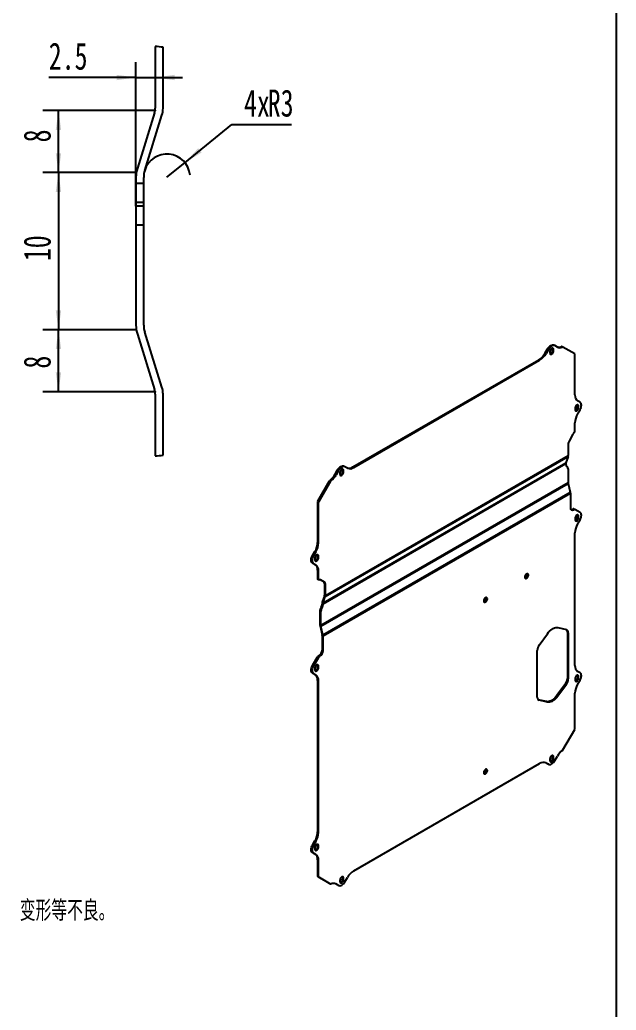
# Model space of a CAD drawing. Extents: x 10 to 515, y -82 to 231.
# Drawn here: x 214.2 to 291.2, y 31.4 to 159.3 of the extents above; entities that cross this region are included whole.
import ezdxf

# ---------------------------------------------------------------- set-up
doc = ezdxf.new("R2010")
doc.units = 0
doc.header["$PDSIZE"] = -1
doc.linetypes.add('SLD-SOLID', pattern=[0])
doc.layers.get('0').update_dxf_attribs({"linetype": 'CONTINUOUS'})
doc.layers.add('FORMAT', color=7, linetype='SLD-SOLID')
doc.layers.add('轮廓实线层', color=7, linetype='SLD-SOLID')
doc.styles.add('SLDTEXTSTYLE0', font='TXT', dxfattribs={"width": 0.7, "bigfont": 'bigfont'})
doc.styles.add('SLDTEXTSTYLE1', font='TXT', dxfattribs={"width": 0.7})
doc.dimstyles.new('SLDDIMSTYLE10', dxfattribs={"dimtxt": 3.5, "dimasz": 2.5, "dimexe": 0, "dimexo": 0.0625, "dimgap": 0.875, "dimtad": 0, "dimtih": 1, "dimtoh": 1, "dimrnd": 1e-09, "dimzin": 12, "dimtxsty": 'SLDTEXTSTYLE1', "dimsah": 1, "dimcen": 0, "dimazin": 3, "dimtfac": 1, "dimtofl": 0, "dimtmove": 0, "dimatfit": 3, "dimtolj": 1, "dimtzin": 12})
doc.dimstyles.new('SLDDIMSTYLE8', dxfattribs={"dimtxt": 3.5, "dimasz": 2.5, "dimexe": 0, "dimexo": 0.0625, "dimgap": 0.875, "dimtad": 2, "dimdec": 1, "dimrnd": 1e-09, "dimzin": 12, "dimtxsty": 'SLDTEXTSTYLE1', "dimsah": 1, "dimcen": 0.09, "dimazin": 3, "dimtfac": 1, "dimtofl": 0, "dimtmove": 0, "dimatfit": 3, "dimtolj": 1, "dimtzin": 12})
doc.dimstyles.new('SLDDIMSTYLE9', dxfattribs={"dimtxt": 3.5, "dimasz": 2.5, "dimexe": 0, "dimexo": 0.0625, "dimgap": 0.875, "dimtad": 2, "dimrnd": 1e-09, "dimzin": 12, "dimtxsty": 'SLDTEXTSTYLE1', "dimsah": 1, "dimcen": 0.09, "dimazin": 3, "dimtfac": 1, "dimtmove": 0, "dimatfit": 3, "dimtolj": 1, "dimtzin": 12})

# ---------------------------------------------------------------- blocks, each defined once
blk = doc.blocks.new('SW_NOTE_0_13')
at = {"layer": 'FORMAT', "color": 0, "attachment_point": 1, "style": 'SLDTEXTSTYLE0'}
for s, insert, char_height in [('技术要求：', (0, 3.41), 2.646), ('表面处理：喷漆，磨砂，黑色', (0, -0.12), 2.6458), ('1.去毛刺，锐角倒钝；', (0, -3.64), 2.6458), ('2.未注倒角C0.2；', (0, -7.17), 2.6458), ('3.带*号的尺寸为重点尺寸；', (0, -10.7), 2.6458), ('4.未注尺寸参照3D图；', (0, -14.23), 2.6458), ('5.表面防止刮花、碰伤、压伤、变形等不良。', (0, -17.76), 2.6458), ('6.所有孔位尺寸公差±0.1', (0, -21.28), 2.6458)]:
    blk.add_mtext(s, dxfattribs=dict(at, insert=insert, char_height=char_height))
blk = doc.blocks.new('_D_30')
at = {"layer": 'FORMAT'}
for p, q in [((229.23, 119.3), (217.18, 119.3)), ((219.18, 111.29), (219.18, 119.3)), ((231.66, 111.29), (217.18, 111.29))]:
    blk.add_line(p, q, dxfattribs=at)
for points in [[(219.18, 119.3), (218.83, 116.8), (219.53, 116.8)], [(219.18, 111.29), (219.53, 113.79), (218.83, 113.79)]]:
    blk.add_solid(points, dxfattribs=at)
at = {"layer": 'FORMAT', "insert": (214.67, 114.28), "char_height": 3.5, "attachment_point": 1, "rotation": 90, "style": 'SLDTEXTSTYLE1'}
blk.add_mtext('8', dxfattribs=at)
blk = doc.blocks.new('_D_31')
at = {"layer": 'FORMAT'}
for p, q in [((231.66, 147.6), (217.18, 147.6)), ((219.18, 139.59), (219.18, 147.6)), ((229.23, 139.59), (217.18, 139.59))]:
    blk.add_line(p, q, dxfattribs=at)
for points in [[(219.18, 147.6), (218.83, 145.1), (219.53, 145.1)], [(219.18, 139.59), (219.53, 142.09), (218.83, 142.09)]]:
    blk.add_solid(points, dxfattribs=at)
at = {"layer": 'FORMAT', "insert": (214.67, 143.5), "char_height": 3.5, "attachment_point": 1, "rotation": 90, "style": 'SLDTEXTSTYLE1'}
blk.add_mtext('8', dxfattribs=at)
blk = doc.blocks.new('_D_32')
at = {"layer": 'FORMAT'}
for p, q in [((229.23, 139.59), (217.18, 139.59)), ((219.18, 139.59), (219.18, 119.3)), ((229.23, 119.3), (217.18, 119.3))]:
    blk.add_line(p, q, dxfattribs=at)
for points in [[(219.18, 139.59), (218.83, 137.09), (219.53, 137.09)], [(219.18, 119.3), (219.53, 121.8), (218.83, 121.8)]]:
    blk.add_solid(points, dxfattribs=at)
at = {"layer": 'FORMAT', "insert": (214.67, 128.16), "char_height": 3.5, "attachment_point": 1, "rotation": 90, "style": 'SLDTEXTSTYLE1'}
blk.add_mtext('10', dxfattribs=at)
blk = doc.blocks.new('_D_34')
at = {"layer": 'FORMAT'}
for p, q in [((235.51, 140.88), (241.55, 145.82)), ((241.55, 145.82), (249.27, 145.82)), ((233.18, 138.99), (235.51, 140.88))]:
    blk.add_line(p, q, dxfattribs=at)
blk.add_arc((233.18, 138.99), 3, 5.5578, 162.646, dxfattribs=at)
blk.add_solid([(235.51, 140.88), (237.66, 142.19), (237.22, 142.74)], dxfattribs=at)
at = {"layer": 'FORMAT', "char_height": 3.5, "attachment_point": 1, "style": 'SLDTEXTSTYLE1'}
for s, insert in [('4x', (243.14, 150.33)), ('R3', (246.2, 150.33))]:
    blk.add_mtext(s, dxfattribs=dict(at, insert=insert))
blk = doc.blocks.new('_D_35')
at = {"layer": 'FORMAT'}
for p, q in [((229.18, 135.27), (229.18, 153.88)), ((229.18, 151.88), (217.93, 151.88)), ((229.18, 151.88), (231.68, 151.88)), ((231.68, 151.88), (235.18, 151.88))]:
    blk.add_line(p, q, dxfattribs=at)
for points in [[(229.18, 151.88), (226.68, 152.23), (226.68, 151.53)], [(231.68, 151.88), (234.18, 151.53), (234.18, 152.23)]]:
    blk.add_solid(points, dxfattribs=at)
at = {"layer": 'FORMAT', "insert": (217.93, 156.39), "char_height": 3.5, "attachment_point": 1, "style": 'SLDTEXTSTYLE1'}
blk.add_mtext('2.5', dxfattribs=at)

msp = doc.modelspace()

# ---------------------------------------------------------------- linework, layer by layer
at = {"color": 7, "linetype": 'SLD-SOLID'}
for p, q in [((231.682683, 155.892832), (231.682683, 147.900803)), ((232.682683, 147.900803), (232.682683, 155.779166)), ((231.591642, 147.30425), (229.364763, 140.178246)), ((230.319243, 139.879955), (232.546122, 147.005988)), ((229.182682, 138.98514), (229.182682, 138.192964)), ((230.182682, 138.192964), (229.182682, 138.192964)), ((229.182682, 138.192964), (229.182682, 135.71809)), ((230.182682, 138.192964), (230.182682, 138.98514)), ((230.182682, 135.71809), (230.182682, 138.192964)), ((230.182682, 135.71809), (229.182682, 135.71809)), ((229.182682, 135.71809), (229.182682, 135.268343)), ((230.182682, 135.268343), (230.182682, 135.71809)), ((230.182682, 135.268343), (229.182682, 135.268343)), ((229.182682, 135.268343), (229.182682, 132.793469)), ((230.182682, 132.793469), (230.182682, 135.268343)), ((229.182682, 132.793469), (229.182682, 119.900806)), ((230.182682, 132.793469), (229.182682, 132.793469)), ((230.182682, 119.900806), (230.182682, 132.793469)), ((232.546122, 111.879958), (230.319243, 119.005961)), ((229.364763, 118.707699), (231.591642, 111.581696)), ((282.020234, 116.300882), (282.327425, 116.832952)), ((282.445276, 116.764918), (282.138085, 116.232848)), ((282.445276, 116.764918), (282.327425, 116.832952)), ((282.632133, 116.493705), (282.632133, 116.289569)), ((283.091752, 116.759037), (282.973901, 116.827071)), ((282.973901, 116.827071), (282.973901, 116.622936)), ((283.091752, 116.554902), (282.973901, 116.622936)), ((283.091752, 116.554902), (283.091752, 116.759037)), ((283.278609, 117.245991), (283.160758, 117.314025)), ((283.60271, 117.058831), (283.278609, 117.245991)), ((284.128463, 117.117562), (284.246314, 117.049528)), ((284.192823, 117.116632), (284.310674, 117.048598)), ((285.832629, 116.169707), (284.310674, 117.048598)), ((257.195523, 101.571282), (281.186901, 115.42121)), ((257.313374, 101.503248), (281.304752, 115.353176)), ((281.304752, 115.353176), (281.186901, 115.42121)), ((282.020234, 116.300882), (282.138085, 116.232848)), ((285.867146, 110.871273), (285.867146, 116.093403)), ((231.682683, 110.985128), (231.682683, 102.993099)), ((232.682683, 103.106765), (232.682683, 110.985128)), ((286.519515, 109.930842), (286.212324, 110.108238)), ((285.873039, 109.178556), (285.873039, 108.974421)), ((286.212324, 108.436469), (286.519515, 108.96854)), ((286.332658, 109.443888), (286.214807, 109.511922)), ((286.214807, 109.511922), (286.214807, 109.307787)), ((286.332658, 109.239753), (286.214807, 109.307787)), ((286.332658, 109.239753), (286.332658, 109.443888)), ((285.867146, 106.192024), (285.867146, 107.2749)), ((285.606079, 105.790195), (285.104075, 104.920699)), ((284.983263, 104.51415), (284.983263, 103.045442)), ((253.618769, 84.83591), (284.967169, 102.932956)), ((253.634862, 84.948396), (284.983263, 103.045442)), ((284.967169, 102.932956), (284.704729, 102.114679)), ((253.340235, 83.905147), (284.688635, 102.002193)), ((253.356328, 84.017633), (284.704729, 102.114679)), ((254.897564, 100.623771), (255.221665, 101.18513)), ((255.339516, 101.117096), (255.015415, 100.555737)), ((255.339516, 101.117096), (255.221665, 101.18513)), ((255.985992, 101.111215), (255.868141, 101.179249)), ((255.868141, 101.179249), (255.868141, 100.975114)), ((255.985992, 100.90708), (255.985992, 101.111215)), ((256.172849, 101.598169), (256.054998, 101.666203)), ((256.48004, 101.420774), (256.172849, 101.598169)), ((257.195523, 101.571282), (257.313374, 101.503248)), ((284.688635, 102.002193), (284.688635, 101.894387)), ((284.809447, 101.627325), (284.862451, 101.596717)), ((284.983263, 101.329654), (284.983263, 99.575089)), ((252.667646, 97.160037), (254.1896, 99.79614)), ((254.307451, 99.728106), (254.1896, 99.79614)), ((254.371812, 99.803345), (254.253961, 99.871379)), ((254.897564, 100.623771), (255.015415, 100.555737)), ((255.526373, 100.845882), (255.526373, 100.641747)), ((255.985992, 100.90708), (255.868141, 100.975114)), ((254.307451, 99.728106), (252.785497, 97.092003)), ((253.045607, 81.137872), (284.983263, 99.575089)), ((253.0617, 81.006805), (284.999357, 99.444021)), ((284.999357, 99.444021), (285.261797, 98.322737)), ((253.324141, 79.885521), (285.261797, 98.322737)), ((253.340235, 79.754453), (285.277891, 98.191669)), ((285.277891, 98.191669), (285.277891, 96.280669)), ((252.750979, 96.975846), (252.633128, 97.04388)), ((252.633128, 97.04388), (252.633128, 91.82175)), ((252.667646, 97.160037), (252.785497, 97.092003)), ((252.750979, 91.753716), (252.750979, 96.975846)), ((285.652551, 96.156708), (285.572519, 96.110507)), ((285.69037, 96.042473), (285.572519, 96.110507)), ((285.770402, 96.088674), (285.652551, 96.156708)), ((285.69037, 96.042473), (285.770402, 96.088674)), ((285.853729, 96.096926), (285.735878, 96.16496)), ((286.519515, 95.709423), (285.867146, 96.08615)), ((285.873039, 94.957137), (285.873039, 94.753001)), ((286.212324, 94.21505), (286.519515, 94.747121)), ((286.332658, 95.222469), (286.214807, 95.290503)), ((286.214807, 95.290503), (286.214807, 95.086368)), ((286.332658, 95.018334), (286.214807, 95.086368)), ((286.332658, 95.018334), (286.332658, 95.222469)), ((285.867146, 75.930131), (285.867146, 93.053481)), ((252.633128, 91.82175), (252.750979, 91.753716)), ((251.980759, 90.128111), (252.28795, 90.660181)), ((252.09861, 90.060077), (251.980759, 90.128111)), ((252.405801, 90.592147), (252.09861, 90.060077)), ((252.285467, 89.788863), (252.285467, 89.584728)), ((252.405801, 90.592147), (252.28795, 90.660181)), ((252.745086, 90.054196), (252.627235, 90.12223)), ((252.627235, 90.12223), (252.627235, 89.918095)), ((252.745086, 89.850061), (252.627235, 89.918095)), ((252.745086, 89.850061), (252.745086, 90.054196)), ((252.09861, 89.097774), (251.980759, 89.165808)), ((252.28795, 88.988413), (251.980759, 89.165808)), ((252.09861, 89.097774), (252.405801, 88.920379)), ((252.28795, 88.988413), (252.405801, 88.920379)), ((252.750979, 88.157343), (252.633128, 88.225377)), ((252.633128, 88.225377), (252.633128, 87.142501)), ((252.633128, 87.142501), (252.750979, 87.074467)), ((252.667652, 87.066194), (252.785503, 86.99816)), ((252.750979, 87.074467), (252.750979, 88.157343)), ((253.009673, 86.975409), (253.396199, 86.7522)), ((253.51405, 86.684166), (253.012046, 86.974061)), ((253.51405, 86.684166), (253.396199, 86.7522)), ((253.634862, 86.417103), (253.517011, 86.485137)), ((253.517011, 86.485137), (253.517011, 85.01643)), ((253.634862, 84.948396), (253.634862, 86.417103)), ((253.506282, 84.941439), (253.243842, 84.123162)), ((253.356328, 84.017633), (253.618769, 84.83591)), ((253.101571, 83.458825), (253.048568, 83.367021)), ((253.166419, 83.298987), (253.048568, 83.367021)), ((253.219422, 83.390791), (253.101571, 83.458825)), ((253.166419, 83.298987), (253.219422, 83.390791)), ((253.222383, 83.973181), (253.222383, 83.865375)), ((253.340235, 83.797341), (253.222383, 83.865375)), ((253.340235, 83.797341), (253.340235, 83.905147)), ((253.045607, 82.892438), (252.927756, 82.960472)), ((252.927756, 82.960472), (252.927756, 81.205906)), ((253.045607, 81.137872), (253.045607, 82.892438)), ((252.949214, 81.031149), (253.211654, 79.909865)), ((253.324141, 79.885521), (253.0617, 81.006805)), ((283.661653, 80.817805), (284.75412, 80.565132)), ((253.222383, 79.822487), (253.222383, 77.911487)), ((253.340235, 77.843452), (253.340235, 79.754453)), ((281.249727, 78.568346), (282.30972, 80.03735)), ((285.005393, 80.152796), (284.887541, 80.22083)), ((284.887541, 80.22083), (284.887541, 74.260854)), ((285.005393, 80.152796), (285.005393, 74.19282)), ((251.980759, 75.906691), (252.633128, 77.036628)), ((252.750979, 76.968594), (252.09861, 75.838657)), ((252.750979, 76.968594), (252.633128, 77.036628)), ((252.809904, 77.197052), (252.729872, 77.15085)), ((252.729872, 77.15085), (252.847723, 77.082816)), ((252.927756, 77.129018), (252.809904, 77.197052)), ((252.847723, 77.082816), (252.927756, 77.129018)), ((253.340235, 77.843452), (253.222383, 77.911487)), ((280.998454, 71.853406), (280.998454, 77.865897)), ((252.09861, 75.838657), (251.980759, 75.906691)), ((252.285467, 75.567444), (252.285467, 75.363309)), ((252.745086, 75.832777), (252.627235, 75.900811)), ((252.627235, 75.900811), (252.627235, 75.696675)), ((252.745086, 75.628641), (252.627235, 75.696675)), ((252.745086, 75.628641), (252.745086, 75.832777)), ((252.09861, 74.876355), (251.980759, 74.944389)), ((252.28795, 74.766994), (251.980759, 74.944389)), ((252.09861, 74.876355), (252.405801, 74.69896)), ((252.28795, 74.766994), (252.405801, 74.69896)), ((285.005393, 74.19282), (284.887541, 74.260854)), ((285.873039, 74.237414), (285.873039, 74.033278)), ((286.519515, 74.9897), (286.212324, 75.167095)), ((286.332658, 74.502746), (286.214807, 74.57078)), ((286.214807, 74.57078), (286.214807, 74.366645)), ((286.332658, 74.298611), (286.214807, 74.366645)), ((286.332658, 74.298611), (286.332658, 74.502746)), ((252.750979, 73.935924), (252.633128, 74.003958)), ((252.633128, 74.003958), (252.633128, 54.430986)), ((252.750979, 54.362952), (252.750979, 73.935924)), ((284.636269, 73.558405), (283.543802, 72.044396)), ((284.75412, 73.490371), (283.661653, 71.976362)), ((284.75412, 73.490371), (284.636269, 73.558405)), ((286.212324, 73.495327), (286.519515, 74.027397)), ((283.661653, 71.976362), (283.543802, 72.044396)), ((285.867146, 67.792078), (285.867146, 72.333758)), ((281.131876, 71.509104), (281.116338, 71.513138)), ((281.249727, 71.44107), (281.131876, 71.509104)), ((282.191869, 71.263942), (281.131876, 71.509104)), ((282.30972, 71.195908), (281.249727, 71.44107)), ((282.30972, 71.195908), (282.191869, 71.263942)), ((284.310674, 65.039818), (285.832629, 67.675921)), ((283.091752, 64.126177), (282.973901, 64.194211)), ((282.973901, 64.194211), (282.973901, 63.990076)), ((283.091752, 63.922042), (282.973901, 63.990076)), ((283.091752, 63.922042), (283.091752, 64.126177)), ((283.278609, 63.650829), (283.60271, 64.212188)), ((257.313374, 49.414749), (281.304752, 63.264677)), ((282.327425, 63.23779), (282.13408, 63.349441)), ((282.138085, 63.347151), (282.445276, 63.169756)), ((282.445276, 63.169756), (282.327425, 63.23779)), ((282.632133, 63.860845), (282.632133, 63.65671)), ((252.633128, 54.430986), (252.750979, 54.362952)), ((251.980759, 52.737346), (252.28795, 53.269416)), ((252.09861, 52.669312), (251.980759, 52.737346)), ((252.405801, 53.201382), (252.09861, 52.669312)), ((252.405801, 53.201382), (252.28795, 53.269416)), ((252.745086, 52.663431), (252.627235, 52.731465)), ((252.627235, 52.731465), (252.627235, 52.52733)), ((252.745086, 52.459296), (252.627235, 52.52733)), ((252.745086, 52.459296), (252.745086, 52.663431)), ((252.09861, 51.707009), (251.980759, 51.775043)), ((252.28795, 51.597648), (251.980759, 51.775043)), ((252.09861, 51.707009), (252.405801, 51.529614)), ((252.285467, 52.398098), (252.285467, 52.193963)), ((252.28795, 51.597648), (252.405801, 51.529614)), ((252.750979, 50.766579), (252.633128, 50.834613)), ((252.633128, 50.834613), (252.633128, 48.742556)), ((252.750979, 48.674522), (252.750979, 50.766579)), ((252.633128, 48.742556), (252.750979, 48.674522)), ((252.785497, 48.598218), (252.667646, 48.666252)), ((254.1896, 47.787361), (252.667646, 48.666252)), ((252.785497, 48.598218), (254.307451, 47.719327)), ((254.1896, 47.787361), (254.307451, 47.719327)), ((255.221665, 47.589968), (255.011411, 47.711384)), ((255.015415, 47.709094), (255.339516, 47.521934)), ((255.339516, 47.521934), (255.221665, 47.589968)), ((255.526373, 48.213023), (255.526373, 48.008887)), ((255.985992, 48.478355), (255.868141, 48.546389)), ((255.868141, 48.546389), (255.868141, 48.342254)), ((255.985992, 48.27422), (255.868141, 48.342254)), ((255.985992, 48.27422), (255.985992, 48.478355)), ((256.172849, 48.003007), (256.48004, 48.535077))]:
    msp.add_line(p, q, dxfattribs=at)
at = {"color": 7, "linetype": 'SLD-SOLID', "flags": 128}
for points in [[(282.327425, 116.832952), (282.416719, 116.969123), (282.518593, 117.090814), (282.629133, 117.193349), (282.744092, 117.272788), (282.85905, 117.326077), (282.96959, 117.351169), (283.071464, 117.3471), (283.160758, 117.314025)], [(283.278609, 117.245991), (283.189316, 117.279066), (283.087441, 117.283135), (282.976901, 117.258043), (282.861943, 117.204754), (282.746985, 117.125315), (282.636444, 117.02278), (282.53457, 116.901089), (282.445276, 116.764918)], [(283.091752, 116.759037), (283.080505, 116.83455), (283.047863, 116.889684), (282.997021, 116.919044), (282.932958, 116.919754), (282.861943, 116.891747), (282.790928, 116.837762), (282.726864, 116.763085), (282.676023, 116.675026), (282.643381, 116.582203), (282.632133, 116.493705)], [(282.632133, 116.289569), (282.643381, 116.214057), (282.676023, 116.158922), (282.726864, 116.129563), (282.790928, 116.128852), (282.861943, 116.15686), (282.932958, 116.210845), (282.997021, 116.285522), (283.047863, 116.373581), (283.080505, 116.466403), (283.091752, 116.554902)], [(282.954446, 116.9227), (282.962654, 116.902584), (282.973901, 116.827071)], [(286.332658, 109.443888), (286.321411, 109.519401), (286.288769, 109.574535), (286.237927, 109.603895), (286.173864, 109.604606), (286.102849, 109.576598), (286.031834, 109.522613), (285.96777, 109.447936), (285.916929, 109.359877), (285.884287, 109.267055), (285.873039, 109.178556)], [(285.873039, 108.974421), (285.884287, 108.898908), (285.916929, 108.843774), (285.96777, 108.814414), (286.031834, 108.813703), (286.102849, 108.841711), (286.173864, 108.895696), (286.237927, 108.970373), (286.288769, 109.058432), (286.321411, 109.151254), (286.332658, 109.239753)], [(286.195353, 109.607551), (286.20356, 109.587435), (286.214807, 109.511922)], [(286.519515, 108.96854), (286.592797, 109.113957), (286.64725, 109.263033), (286.680782, 109.410039), (286.692104, 109.549325), (286.680782, 109.675538), (286.64725, 109.783828), (286.592797, 109.870034), (286.519515, 109.930842)], [(255.221665, 101.18513), (255.310959, 101.321301), (255.412833, 101.442992), (255.523373, 101.545527), (255.638332, 101.624966), (255.75329, 101.678255), (255.86383, 101.703347), (255.965704, 101.699278), (256.054998, 101.666203)], [(256.172849, 101.598169), (256.083556, 101.631244), (255.981681, 101.635313), (255.871141, 101.610221), (255.756183, 101.556932), (255.641225, 101.477493), (255.530684, 101.374958), (255.42881, 101.253267), (255.339516, 101.117096)], [(255.985992, 101.111215), (255.974745, 101.186728), (255.942103, 101.241862), (255.891261, 101.271222), (255.827198, 101.271932), (255.756183, 101.243925), (255.685168, 101.18994), (255.621104, 101.115263), (255.570263, 101.027203), (255.537621, 100.934381), (255.526373, 100.845882)], [(255.848687, 101.274878), (255.856894, 101.254762), (255.868141, 101.179249)], [(255.526373, 100.641747), (255.537621, 100.566235), (255.570263, 100.5111), (255.621104, 100.481741), (255.685168, 100.48103), (255.756183, 100.509038), (255.827198, 100.563022), (255.891261, 100.637699), (255.942103, 100.725759), (255.974745, 100.818581), (255.985992, 100.90708)], [(286.332658, 95.222469), (286.321411, 95.297982), (286.288769, 95.353116), (286.237927, 95.382476), (286.173864, 95.383186), (286.102849, 95.355179), (286.031834, 95.301194), (285.96777, 95.226517), (285.916929, 95.138458), (285.884287, 95.045635), (285.873039, 94.957137)], [(285.873039, 94.753001), (285.884287, 94.677489), (285.916929, 94.622354), (285.96777, 94.592995), (286.031834, 94.592284), (286.102849, 94.620292), (286.173864, 94.674277), (286.237927, 94.748954), (286.288769, 94.837013), (286.321411, 94.929835), (286.332658, 95.018334)], [(286.195353, 95.386132), (286.20356, 95.366016), (286.214807, 95.290503)], [(286.519515, 94.747121), (286.592797, 94.892538), (286.64725, 95.041614), (286.680782, 95.18862), (286.692104, 95.327905), (286.680782, 95.454118), (286.64725, 95.562409), (286.592797, 95.648615), (286.519515, 95.709423)], [(251.980759, 89.165808), (251.907477, 89.226617), (251.853024, 89.312822), (251.819492, 89.421113), (251.80817, 89.547326), (251.819492, 89.686611), (251.853024, 89.833617), (251.907477, 89.982693), (251.980759, 90.128111)], [(252.09861, 90.060077), (252.025328, 89.914659), (251.970875, 89.765583), (251.937343, 89.618577), (251.926021, 89.479292), (251.937343, 89.353079), (251.970875, 89.244788), (252.025328, 89.158583), (252.09861, 89.097774)], [(252.745086, 90.054196), (252.733839, 90.129708), (252.701197, 90.184843), (252.650355, 90.214202), (252.586292, 90.214913), (252.515277, 90.186905), (252.444262, 90.132921), (252.380198, 90.058244), (252.329357, 89.970184), (252.296715, 89.877362), (252.285467, 89.788863)], [(252.285467, 89.584728), (252.296715, 89.509215), (252.329357, 89.454081), (252.380198, 89.424721), (252.444262, 89.424011), (252.515277, 89.452018), (252.586292, 89.506003), (252.650355, 89.58068), (252.701197, 89.66874), (252.733839, 89.761562), (252.745086, 89.850061)], [(252.60778, 90.217858), (252.615988, 90.197742), (252.627235, 90.12223)], [(252.750979, 87.074467), (252.752501, 87.053545), (252.757027, 87.034921), (252.764442, 87.019075), (252.774552, 87.006417), (252.787097, 86.997274), (252.801754, 86.991882), (252.818143, 86.99038), (252.835841, 86.992808)], [(279.621037, 87.197183), (279.687442, 87.246543), (279.748467, 87.313955), (279.799168, 87.393957), (279.835439, 87.480068), (279.85434, 87.565311), (279.85434, 87.642782), (279.835439, 87.706203), (279.799168, 87.750437), (279.748467, 87.7719), (279.687442, 87.768853), (279.621037, 87.741544), (279.554632, 87.692184), (279.493606, 87.624772), (279.442905, 87.54477), (279.406634, 87.45866), (279.387733, 87.373416), (279.387733, 87.295945), (279.406634, 87.232524), (279.442905, 87.18829), (279.493606, 87.166827), (279.554632, 87.169874), (279.621037, 87.197183)], [(279.503185, 87.265217), (279.43678, 87.237908), (279.406219, 87.233339)], [(274.317736, 84.135653), (274.384141, 84.185013), (274.445166, 84.252424), (274.495868, 84.332426), (274.532138, 84.418537), (274.551039, 84.503781), (274.551039, 84.581251), (274.532138, 84.644673), (274.495868, 84.688907), (274.445166, 84.71037), (274.384141, 84.707323), (274.317736, 84.680013), (274.251331, 84.630653), (274.190305, 84.563242), (274.139604, 84.48324), (274.103333, 84.397129), (274.084433, 84.311885), (274.084433, 84.234415), (274.103333, 84.170994), (274.139604, 84.12676), (274.190305, 84.105297), (274.251331, 84.108343), (274.317736, 84.135653)], [(274.199885, 84.203687), (274.13348, 84.176377), (274.102919, 84.171809)], [(282.30972, 80.03735), (282.446585, 80.211742), (282.593369, 80.369594), (282.747371, 80.508002), (282.905758, 80.624418), (283.065615, 80.716702), (283.224002, 80.783155), (283.378004, 80.822555), (283.524788, 80.834176), (283.661653, 80.817805)], [(251.980759, 74.944389), (251.907477, 75.005197), (251.853024, 75.091403), (251.819492, 75.199694), (251.80817, 75.325907), (251.819492, 75.465192), (251.853024, 75.612198), (251.907477, 75.761274), (251.980759, 75.906691)], [(252.09861, 75.838657), (252.025328, 75.69324), (251.970875, 75.544164), (251.937343, 75.397158), (251.926021, 75.257873), (251.937343, 75.13166), (251.970875, 75.023369), (252.025328, 74.937163), (252.09861, 74.876355)], [(252.745086, 75.832777), (252.733839, 75.908289), (252.701197, 75.963424), (252.650355, 75.992783), (252.586292, 75.993494), (252.515277, 75.965486), (252.444262, 75.911501), (252.380198, 75.836824), (252.329357, 75.748765), (252.296715, 75.655943), (252.285467, 75.567444)], [(252.285467, 75.363309), (252.296715, 75.287796), (252.329357, 75.232662), (252.380198, 75.203302), (252.444262, 75.202592), (252.515277, 75.230599), (252.586292, 75.284584), (252.650355, 75.359261), (252.701197, 75.44732), (252.733839, 75.540143), (252.745086, 75.628641)], [(252.60778, 75.996439), (252.615988, 75.976323), (252.627235, 75.900811)], [(286.332658, 74.502746), (286.321411, 74.578259), (286.288769, 74.633393), (286.237927, 74.662753), (286.173864, 74.663463), (286.102849, 74.635456), (286.031834, 74.581471), (285.96777, 74.506794), (285.916929, 74.418734), (285.884287, 74.325912), (285.873039, 74.237414)], [(285.873039, 74.033278), (285.884287, 73.957766), (285.916929, 73.902631), (285.96777, 73.873272), (286.031834, 73.872561), (286.102849, 73.900569), (286.173864, 73.954553), (286.237927, 74.02923), (286.288769, 74.11729), (286.321411, 74.210112), (286.332658, 74.298611)], [(286.195353, 74.666409), (286.20356, 74.646293), (286.214807, 74.57078)], [(286.519515, 74.027397), (286.592797, 74.172815), (286.64725, 74.321891), (286.680782, 74.468897), (286.692104, 74.608182), (286.680782, 74.734395), (286.64725, 74.842686), (286.592797, 74.928891), (286.519515, 74.9897)], [(283.543802, 72.044396), (283.406937, 71.870004), (283.260153, 71.712152), (283.106151, 71.573745), (282.947764, 71.457328), (282.787906, 71.365044), (282.62952, 71.298591), (282.475517, 71.259192), (282.328734, 71.247571), (282.191869, 71.263942)], [(283.661653, 71.976362), (283.524788, 71.80197), (283.378004, 71.644118), (283.224002, 71.505711), (283.065615, 71.389294), (282.905758, 71.29701), (282.747371, 71.230557), (282.593369, 71.191158), (282.446585, 71.179537), (282.30972, 71.195908)], [(283.091752, 64.126177), (283.080505, 64.20169), (283.047863, 64.256824), (282.997021, 64.286184), (282.932958, 64.286895), (282.861943, 64.258887), (282.790928, 64.204902), (282.726864, 64.130225), (282.676023, 64.042166), (282.643381, 63.949344), (282.632133, 63.860845)], [(282.954446, 64.28984), (282.962654, 64.269724), (282.973901, 64.194211)], [(282.445276, 63.169756), (282.53457, 63.136681), (282.636444, 63.132612), (282.746985, 63.157704), (282.861943, 63.210993), (282.976901, 63.290431), (283.087441, 63.392966), (283.189316, 63.514658), (283.278609, 63.650829)], [(282.632133, 63.65671), (282.643381, 63.581197), (282.676023, 63.526063), (282.726864, 63.496703), (282.790928, 63.495992), (282.861943, 63.524), (282.932958, 63.577985), (282.997021, 63.652662), (283.047863, 63.740721), (283.080505, 63.833543), (283.091752, 63.922042)], [(274.317736, 61.952961), (274.384141, 62.002321), (274.445166, 62.069732), (274.495868, 62.149734), (274.532138, 62.235845), (274.551039, 62.321089), (274.551039, 62.398559), (274.532138, 62.461981), (274.495868, 62.506215), (274.445166, 62.527678), (274.384141, 62.524631), (274.317736, 62.497321), (274.251331, 62.447961), (274.190305, 62.38055), (274.139604, 62.300548), (274.103333, 62.214437), (274.084433, 62.129193), (274.084433, 62.051723), (274.103333, 61.988301), (274.139604, 61.944068), (274.190305, 61.922605), (274.251331, 61.925651), (274.317736, 61.952961)], [(274.199885, 62.020995), (274.13348, 61.993685), (274.102919, 61.989117)], [(251.980759, 51.775043), (251.907477, 51.835852), (251.853024, 51.922058), (251.819492, 52.030348), (251.80817, 52.156561), (251.819492, 52.295847), (251.853024, 52.442852), (251.907477, 52.591928), (251.980759, 52.737346)], [(252.09861, 52.669312), (252.025328, 52.523894), (251.970875, 52.374818), (251.937343, 52.227813), (251.926021, 52.088527), (251.937343, 51.962314), (251.970875, 51.854024), (252.025328, 51.767818), (252.09861, 51.707009)], [(252.745086, 52.663431), (252.733839, 52.738944), (252.701197, 52.794078), (252.650355, 52.823438), (252.586292, 52.824148), (252.515277, 52.79614), (252.444262, 52.742156), (252.380198, 52.667479), (252.329357, 52.579419), (252.296715, 52.486597), (252.285467, 52.398098)], [(252.285467, 52.193963), (252.296715, 52.118451), (252.329357, 52.063316), (252.380198, 52.033957), (252.444262, 52.033246), (252.515277, 52.061254), (252.586292, 52.115238), (252.650355, 52.189915), (252.701197, 52.277975), (252.733839, 52.370797), (252.745086, 52.459296)], [(252.60778, 52.827094), (252.615988, 52.806978), (252.627235, 52.731465)], [(255.985992, 48.478355), (255.974745, 48.553868), (255.942103, 48.609002), (255.891261, 48.638362), (255.827198, 48.639072), (255.756183, 48.611065), (255.685168, 48.55708), (255.621104, 48.482403), (255.570263, 48.394344), (255.537621, 48.301521), (255.526373, 48.213023)], [(255.848687, 48.642018), (255.856894, 48.621902), (255.868141, 48.546389)], [(255.339516, 47.521934), (255.42881, 47.488859), (255.530684, 47.484789), (255.641225, 47.509881), (255.756183, 47.563171), (255.871141, 47.642609), (255.981681, 47.745144), (256.083556, 47.866836), (256.172849, 48.003007)], [(255.526373, 48.008887), (255.537621, 47.933375), (255.570263, 47.87824), (255.621104, 47.848881), (255.685168, 47.84817), (255.756183, 47.876178), (255.827198, 47.930163), (255.891261, 48.00484), (255.942103, 48.092899), (255.974745, 48.185721), (255.985992, 48.27422)]]:
    msp.add_lwpolyline(points, dxfattribs=at)
at = {"color": 7, "linetype": 'SLD-SOLID'}
for centre, radius, start, end in [((229.182658, 129.442682), 26.568037, 82.42995433, 84.60053887), ((229.682514, 147.900825), 2.000168, 342.64670751, 359.99935172), ((229.683009, 147.900763), 2.999674, 342.64502507, 0.00075504), ((233.183026, 138.985093), 4.000344, 162.64672114, 179.99933262), ((233.182742, 138.98512), 3.00006, 162.64614615, 179.99962666), ((233.182638, 119.900793), 3.999955, 179.99981851, 197.35412773), ((233.182742, 119.900795), 3.00006, 179.99980416, 197.35385385), ((282.550633, 116.605368), 0.423632, 283.78661049, 2.3766959), ((283.816274, 117.787289), 0.738915, 243.35152954, 294.99228426), ((283.934125, 117.719255), 0.738915, 243.35152954, 294.99228426), ((284.159681, 117.05059), 0.073891, 63.35152954, 114.99228426), ((284.277533, 116.982556), 0.073891, 63.35152954, 114.99228426), ((279.91439, 117.461242), 2.404374, 301.95467165, 331.14439112), ((280.032241, 117.393208), 2.404374, 301.95467165, 331.14439112), ((285.783703, 116.101615), 0.083846, 354.37962104, 54.30196147), ((229.682514, 110.98512), 2.000168, 0.0002214, 17.3532925), ((229.68262, 110.985123), 3.000062, 0.00009226, 17.35384305), ((286.701579, 110.789157), 0.838463, 174.37962104, 234.30196147), ((285.791539, 109.290219), 0.423632, 283.78661047, 2.37669591), ((288.270422, 107.192802), 2.404677, 148.8562722, 178.04350136), ((285.606319, 106.205375), 0.261169, 312.35799261, 357.06968818), ((285.824409, 104.485416), 0.841637, 148.8562722, 178.04350136), ((286.420123, 105.325588), 0.937298, 132.88335295, 150.28487322), ((229.184739, 129.424941), 26.549614, 275.39870796, 277.57079885), ((284.613713, 103.040921), 0.369577, 343.01451137, 0.70101308), ((256.707333, 102.252721), 0.838265, 245.68604784, 305.61817266), ((256.825184, 102.184687), 0.838265, 245.68604784, 305.61817266), ((284.980687, 101.865646), 0.293462, 174.37962104, 234.30196147), ((285.058185, 102.006715), 0.369577, 163.01451137, 180.70101308), ((284.691212, 101.358395), 0.293462, 354.37962104, 54.30196147), ((254.41351, 99.669752), 0.257118, 128.35490807, 150.55703828), ((252.658466, 101.887651), 2.571178, 308.35490807, 330.55703828), ((254.531361, 99.601718), 0.257118, 128.35490807, 150.55703828), ((252.776317, 101.819617), 2.571178, 308.35490807, 330.55703828), ((255.444873, 100.957546), 0.423632, 283.78661049, 2.3766959), ((285.561839, 99.57961), 0.578593, 180.44773106, 193.55285694), ((284.699315, 98.187148), 0.578593, 0.44773106, 13.55285694), ((252.873455, 97.035671), 0.240468, 148.8562722, 178.04350136), ((252.991306, 96.967637), 0.240468, 148.8562722, 178.04350136), ((285.529351, 96.239878), 0.254747, 170.78596301, 309.20328524), ((285.387031, 96.395873), 0.340352, 263.04434429, 303.02381134), ((285.701034, 96.09197), 0.08088, 64.48108131, 126.82937712), ((285.817252, 96.029071), 0.075812, 48.84261412, 128.16829321), ((285.791539, 95.0688), 0.423632, 283.78661049, 2.3766959), ((288.270422, 92.971383), 2.404677, 148.8562722, 178.04350136), ((250.229852, 91.903848), 2.404677, 328.8562722, 358.04350136), ((250.347704, 91.835814), 2.404677, 328.8562722, 358.04350136), ((252.203967, 89.900527), 0.423632, 283.78661049, 2.3766959), ((251.798695, 88.307494), 0.838463, 354.37962104, 54.30196147), ((251.916546, 88.23946), 0.838463, 354.37962104, 54.30196147), ((252.717579, 87.134747), 0.084806, 174.75344174, 233.93437787), ((252.90072, 86.765153), 0.236719, 61.94706802, 105.90697888), ((279.271244, 87.662762), 0.460259, 300.26074286, 13.91188328), ((253.22496, 86.513878), 0.293462, 354.37962104, 54.30196147), ((253.342811, 86.445844), 0.293462, 354.37962104, 54.30196147), ((253.270645, 85.013415), 0.246385, 343.01451137, 0.70101308), ((253.265313, 84.943874), 0.369577, 343.01451137, 0.70101308), ((273.967943, 84.601232), 0.460259, 300.26074286, 13.91188328), ((253.768902, 82.931738), 0.841637, 148.8562722, 178.04350136), ((253.886753, 82.863704), 0.841637, 148.8562722, 178.04350136), ((252.381237, 83.894109), 0.841637, 328.8562722, 358.04350136), ((252.499088, 83.826075), 0.841637, 328.8562722, 358.04350136), ((253.715116, 83.97921), 0.49277, 163.01451137, 180.70101308), ((253.709784, 83.909668), 0.369577, 163.01451137, 180.70101308), ((253.69919, 81.211934), 0.771458, 180.44773106, 193.55285694), ((253.624182, 81.142393), 0.578593, 180.44773106, 193.55285694), ((252.836666, 79.819473), 0.385729, 0.44773106, 13.55285694), ((252.761659, 79.749932), 0.578593, 0.44773106, 13.55285694), ((284.629539, 80.206484), 0.379669, 351.87062833, 70.8446001), ((284.431263, 80.253309), 0.457433, 355.9284137, 42.28830795), ((282.256006, 77.812225), 1.258696, 143.07869123, 177.55611517), ((252.865019, 76.938302), 0.251876, 122.44988181, 157.02228636), ((252.98287, 76.870268), 0.251876, 122.44988181, 157.02228636), ((252.326841, 77.952239), 0.896469, 302.60547834, 357.39452151), ((252.444692, 77.884205), 0.896469, 302.60547834, 357.39452151), ((252.203967, 75.679108), 0.423632, 283.78661077, 2.37669584), ((286.701579, 75.848014), 0.838463, 174.37962104, 234.30196147), ((251.798695, 74.086075), 0.838463, 354.37962104, 54.30196147), ((251.916546, 74.018041), 0.838463, 354.37962104, 54.30196147), ((283.62999, 74.314526), 1.258696, 323.07869123, 357.55611517), ((285.791539, 74.349077), 0.423632, 283.78661049, 2.3766959), ((283.747841, 74.246492), 1.258696, 323.07869123, 357.55611517), ((288.270422, 72.25166), 2.404677, 148.8562722, 178.04350136), ((281.374308, 71.799717), 0.379669, 171.87062833, 250.8446001), ((285.626819, 67.800288), 0.240468, 328.8562722, 358.04350136), ((282.550633, 63.972509), 0.423632, 283.78661049, 2.3766959), ((285.841809, 62.948308), 2.571178, 128.35490807, 150.55703828), ((284.086764, 65.166206), 0.257118, 308.35490807, 330.55703828), ((281.792941, 62.583238), 0.838265, 65.68604784, 125.61817266), ((273.967943, 62.41854), 0.460259, 300.26074286, 13.91188328), ((250.229852, 54.513083), 2.404677, 328.8562722, 358.04350136), ((250.347704, 54.445049), 2.404677, 328.8562722, 358.04350136), ((252.203967, 52.509762), 0.423632, 283.78661049, 2.3766959), ((251.798695, 50.916729), 0.838463, 354.37962104, 54.30196147), ((251.916546, 50.848695), 0.838463, 354.37962104, 54.30196147), ((252.716571, 48.734344), 0.083846, 174.37962104, 234.30196147), ((252.834422, 48.66631), 0.083846, 174.37962104, 234.30196147), ((258.585884, 47.374716), 2.404374, 121.95467165, 151.14439112), ((254.340593, 47.785369), 0.073891, 243.35152954, 294.99228426), ((254.684, 47.04867), 0.738915, 63.35152954, 114.99228426), ((255.444873, 48.324686), 0.423632, 283.78661049, 2.3766959)]:
    msp.add_arc(centre, radius, start, end, dxfattribs=at)
at = {"layer": 'FORMAT'}
for p in [(231.659792, 147.599071), (229.228465, 139.588591), (229.228465, 119.297343), (231.659792, 111.286863)]:
    msp.add_point(p, dxfattribs=at)
at = {"layer": '轮廓实线层'}
msp.add_line((291.185568, 205.450845), (291.185568, 5.450845), dxfattribs=at)

# ---------------------------------------------------------------- block references
at = {"layer": 'FORMAT'}
msp.add_blockref('SW_NOTE_0_13', (185.318786, 63.344527), dxfattribs=at)

# ---------------------------------------------------------------- dimensions: what is measured, and where the dimension line sits
dim = msp.add_linear_dim(base=(231.682683, 151.881237), p1=(229.182683, 135.268346), p2=(231.682683, 147.900803), dimstyle='SLDDIMSTYLE9', dxfattribs=at)
dim.commit()
dim.dimension.update_dxf_attribs({"geometry": '_D_35', "text_midpoint": (220.233203, 151.881237), "dimtype": 160})
dim = msp.add_radius_dim(center=(233.182683, 138.985134), mpoint=(235.505929, 140.883166), text='4x<>', dimstyle='SLDDIMSTYLE10', dxfattribs=at)
dim.commit()
dim.dimension.update_dxf_attribs({"geometry": '_D_34', "text_midpoint": (246.203825, 147.98579), "dimtype": 164})
for base, p1, p2, picture, middle in [((219.182682, 147.599071), (229.228465, 139.588591), (231.659792, 147.599071), '_D_31', (219.182682, 144.270483)), ((219.182682, 119.297343), (229.228465, 139.588591), (229.228465, 119.297343), '_D_32', (219.182682, 129.700758)), ((219.182682, 119.297343), (231.659792, 111.286863), (229.228465, 119.297343), '_D_30', (219.182682, 115.041403))]:
    dim = msp.add_linear_dim(base=base, p1=p1, p2=p2, angle=90, dimstyle='SLDDIMSTYLE8', dxfattribs=at)
    dim.commit()
    dim.dimension.update_dxf_attribs({"geometry": picture, "text_midpoint": middle, "dimtype": 160})

doc.saveas('drawing.dxf')
